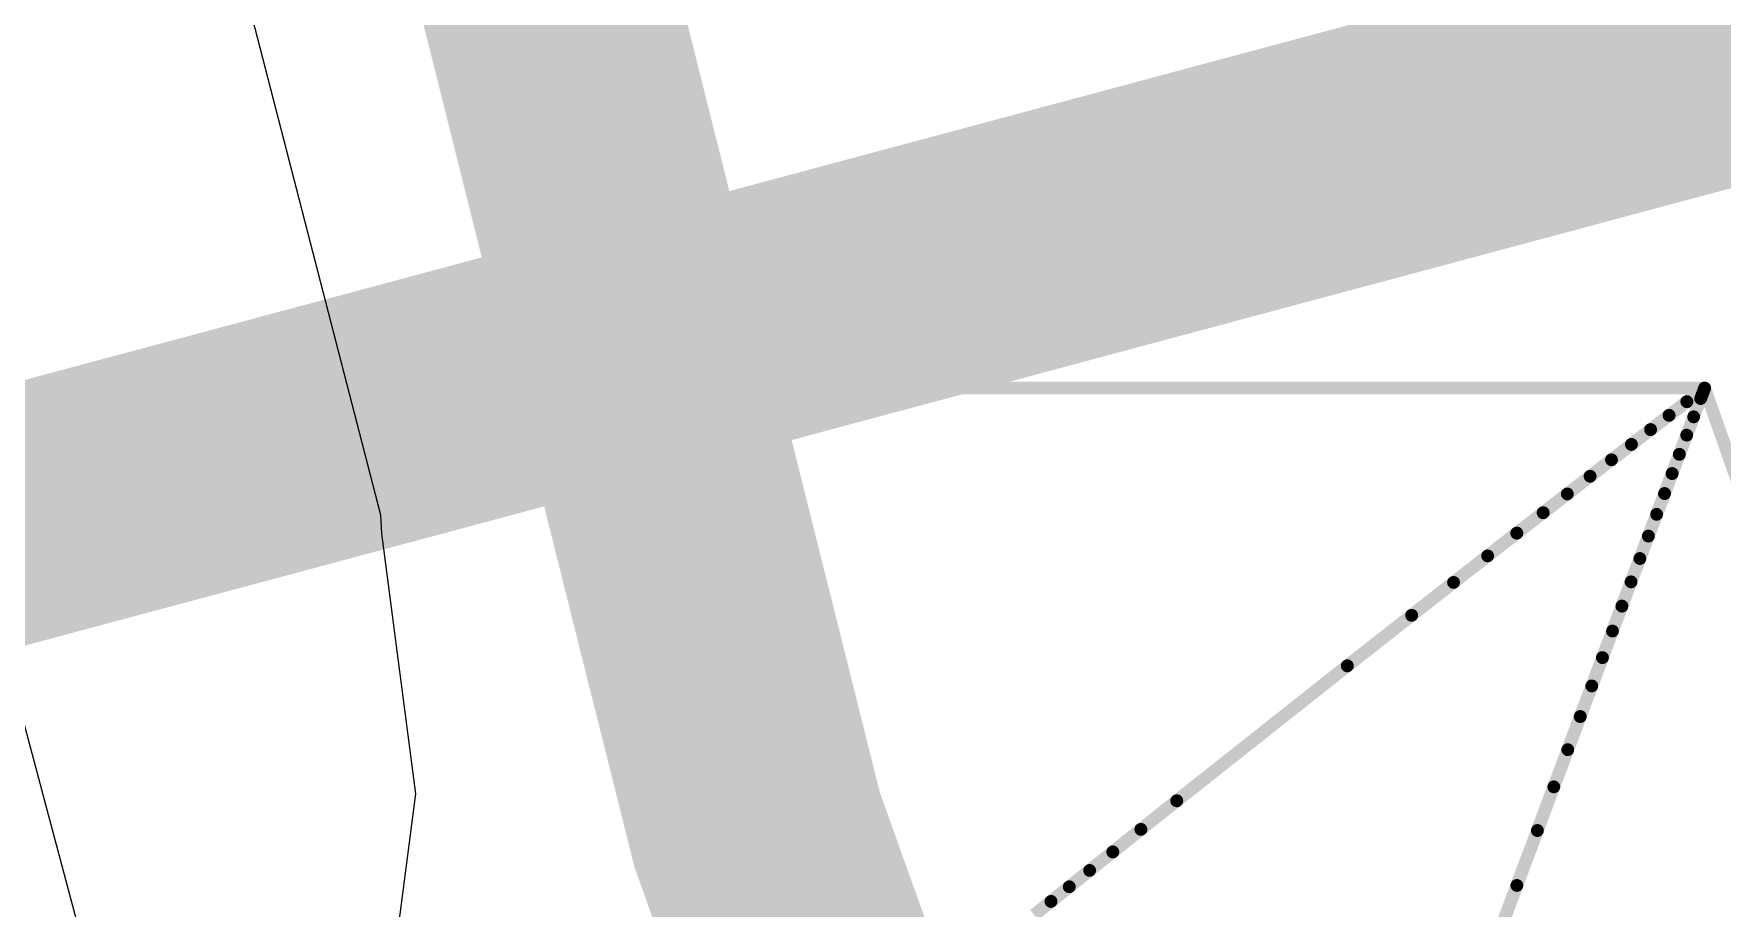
# Model space of a CAD drawing. Header units: inches. Extents: x -18 to 217, y -14 to 159.
# Drawn here: x 20.74 to 22.412, y 15.035 to 15.901 of the extents above; entities that cross this region are included whole.
import ezdxf

# ---------------------------------------------------------------- set-up
doc = ezdxf.new("R2010")
doc.units = ezdxf.units.IN
for name, color, linetype in [('Bottom Layer', 5, 'Continuous'), ('Dimension', 6, 'Continuous'), ('Fabrication', 76, 'Continuous'), ('Mechanical 4', 56, 'Continuous'), ('Top Layer', 1, 'Continuous'), ('Top Overlay', 2, 'Continuous')]:
    doc.layers.add(name, color=color, linetype=linetype)

msp = doc.modelspace()

# ---------------------------------------------------------------- linework, layer by layer
at = {"layer": 'Bottom Layer'}
for p, q in [((21.0834, 15.4241), (20.8393, 16.37)), ((21.0844, 15.4059), (21.0834, 15.4241)), ((21.1183, 15.1484), (21.0844, 15.4059)), ((21.0814, 14.8676), (21.1183, 15.1484))]:
    msp.add_line(p, q, dxfattribs=at)
at = {"layer": 'Dimension', "const_width": 0.254}
for points in [[(58.31, 19.467, 1), (13.31, 19.467, 1)], [(54.5603, 19.4669, 1), (17.0603, 19.4669, 1)]]:
    msp.add_lwpolyline(points, format="xyb", close=True, dxfattribs=at)
msp.add_lwpolyline([(11.0305, 12.8273), (59.3268, 25.7683)], dxfattribs=at)
at = {"layer": 'Fabrication', "const_width": 0.0127}
for points in [[(53.1935, 31.3327, -1.1671), (15.6751, 13.587)], [(53.1935, 31.3327, -1.1671), (15.6751, 13.587)], [(53.1935, 31.3327, -1.1671), (15.6751, 13.587)], [(53.1935, 31.3327, -1.1671), (15.6751, 13.587)], [(54.5111, 31.1383, -1.205705), (14.1774, 15.55)], [(54.5111, 31.1383, -1.205705), (14.1774, 15.55)], [(46.0676, 30.4948, -1.250986), (21.846, 14.0738)], [(46.0676, 30.4948, -1.250986), (21.846, 14.0738)], [(46.0676, 30.4948, -1.250986), (21.846, 14.0738)], [(46.0676, 30.4948, -1.250986), (21.846, 14.0738)], [(44.8304, 30.2569, -1.342703), (22.3943, 15.55)]]:
    msp.add_lwpolyline(points, format="xyb", dxfattribs=at)
for points in [[(14.1774, 15.55), (22.3943, 15.55)], [(14.1774, 15.55), (22.3943, 15.55)], [(22.3767, 15.5365), (22.3943, 15.55)], [(22.3767, 15.5365), (22.3943, 15.55)], [(22.3904, 15.5396), (22.3943, 15.55)], [(22.3904, 15.5396), (22.3943, 15.55)], [(22.3591, 15.523), (22.3767, 15.5365)], [(22.3591, 15.523), (22.3767, 15.5365)], [(22.3834, 15.5215), (22.3904, 15.5396)], [(22.3834, 15.5215), (22.3904, 15.5396)], [(22.3218, 15.4942), (22.3408, 15.5089)], [(22.3218, 15.4942), (22.3408, 15.5089)], [(22.3408, 15.5089), (22.3591, 15.523)], [(22.3408, 15.5089), (22.3591, 15.523)], [(22.3765, 15.5034), (22.3834, 15.5215)], [(22.3765, 15.5034), (22.3834, 15.5215)], [(22.3021, 15.479), (22.3218, 15.4942)], [(22.3021, 15.479), (22.3218, 15.4942)], [(22.3693, 15.4844), (22.3765, 15.5034)], [(22.3693, 15.4844), (22.3765, 15.5034)], [(22.2809, 15.4627), (22.3021, 15.479)], [(22.2809, 15.4627), (22.3021, 15.479)], [(22.3621, 15.4654), (22.3693, 15.4844)], [(22.3621, 15.4654), (22.3693, 15.4844)], [(22.2583, 15.4452), (22.2809, 15.4627)], [(22.2583, 15.4452), (22.2809, 15.4627)], [(22.3546, 15.4456), (22.3621, 15.4654)], [(22.3546, 15.4456), (22.3621, 15.4654)], [(22.2344, 15.4266), (22.2583, 15.4452)], [(22.2344, 15.4266), (22.2583, 15.4452)], [(22.3468, 15.425), (22.3546, 15.4456)], [(22.3468, 15.425), (22.3546, 15.4456)], [(22.2083, 15.4064), (22.2344, 15.4266)], [(22.2083, 15.4064), (22.2344, 15.4266)], [(22.3386, 15.4035), (22.3468, 15.425)], [(22.3386, 15.4035), (22.3468, 15.425)], [(22.1794, 15.3839), (22.2083, 15.4064)], [(22.1794, 15.3839), (22.2083, 15.4064)], [(22.3302, 15.3813), (22.3386, 15.4035)], [(22.3302, 15.3813), (22.3386, 15.4035)], [(22.1457, 15.3576), (22.1794, 15.3839)], [(22.1457, 15.3576), (22.1794, 15.3839)], [(22.3214, 15.3582), (22.3302, 15.3813)], [(22.3214, 15.3582), (22.3302, 15.3813)], [(22.3124, 15.3342), (22.3214, 15.3582)], [(22.3124, 15.3342), (22.3214, 15.3582)], [(22.1042, 15.3251), (22.1457, 15.3576)], [(22.1042, 15.3251), (22.1457, 15.3576)], [(22.0405, 15.2751), (22.1042, 15.3251)], [(22.0405, 15.2751), (22.1042, 15.3251)], [(22.303, 15.3095), (22.3124, 15.3342)], [(22.303, 15.3095), (22.3124, 15.3342)], [(22.2931, 15.2832), (22.303, 15.3095)], [(22.2931, 15.2832), (22.303, 15.3095)], [(21.8716, 15.1415), (22.0405, 15.2751)], [(21.8716, 15.1415), (22.0405, 15.2751)], [(22.2826, 15.2552), (22.2931, 15.2832)], [(22.2826, 15.2552), (22.2931, 15.2832)], [(22.2711, 15.2249), (22.2826, 15.2552)], [(22.2711, 15.2249), (22.2826, 15.2552)], [(22.2588, 15.1921), (22.2711, 15.2249)], [(22.2588, 15.1921), (22.2711, 15.2249)], [(22.2449, 15.1553), (22.2588, 15.1921)], [(22.2449, 15.1553), (22.2588, 15.1921)], [(21.8361, 15.1132), (21.8716, 15.1415)], [(21.8361, 15.1132), (21.8716, 15.1415)], [(22.2287, 15.1121), (22.2449, 15.1553)], [(22.2287, 15.1121), (22.2449, 15.1553)], [(21.8083, 15.0909), (21.8361, 15.1132)], [(21.8083, 15.0909), (21.8361, 15.1132)], [(22.2083, 15.0577), (22.2287, 15.1121)], [(22.2083, 15.0577), (22.2287, 15.1121)], [(21.7853, 15.0726), (21.8083, 15.0909)], [(21.7853, 15.0726), (21.8083, 15.0909)], [(21.7652, 15.0564), (21.7853, 15.0726)], [(21.7652, 15.0564), (21.7853, 15.0726)], [(22.15, 14.9015), (22.2083, 15.0577)], [(22.15, 14.9015), (22.2083, 15.0577)], [(21.7304, 15.0285), (21.7471, 15.0419)], [(21.7304, 15.0285), (21.7471, 15.0419)], [(21.7471, 15.0419), (21.7652, 15.0564)], [(21.7471, 15.0419), (21.7652, 15.0564)]]:
    msp.add_lwpolyline(points, dxfattribs=at)
at = {"layer": 'Fabrication', "const_width": 0.00635}
for points in [[(22.3911, 15.55, 1), (22.3975, 15.55, 1)], [(22.3911, 15.55, 1), (22.3975, 15.55, 1)], [(22.3911, 15.55, 1), (22.3975, 15.55, 1)], [(22.3911, 15.55, 1), (22.3975, 15.55, 1)], [(22.3911, 15.55, 1), (22.3975, 15.55, 1)], [(22.3911, 15.55, 1), (22.3975, 15.55, 1)], [(22.3911, 15.55, 1), (22.3975, 15.55, 1)], [(22.3735, 15.5365, 1), (22.3799, 15.5365, 1)], [(22.3735, 15.5365, 1), (22.3799, 15.5365, 1)], [(22.3735, 15.5365, 1), (22.3799, 15.5365, 1)], [(22.3735, 15.5365, 1), (22.3799, 15.5365, 1)], [(22.3872, 15.5396, 1), (22.3935, 15.5396, 1)], [(22.3872, 15.5396, 1), (22.3935, 15.5396, 1)], [(22.3872, 15.5396, 1), (22.3935, 15.5396, 1)], [(22.3872, 15.5396, 1), (22.3935, 15.5396, 1)], [(22.3376, 15.5089, 1), (22.344, 15.5089, 1)], [(22.3376, 15.5089, 1), (22.344, 15.5089, 1)], [(22.3376, 15.5089, 1), (22.344, 15.5089, 1)], [(22.3376, 15.5089, 1), (22.344, 15.5089, 1)], [(22.3559, 15.523, 1), (22.3623, 15.523, 1)], [(22.3559, 15.523, 1), (22.3623, 15.523, 1)], [(22.3559, 15.523, 1), (22.3623, 15.523, 1)], [(22.3559, 15.523, 1), (22.3623, 15.523, 1)], [(22.3803, 15.5215, 1), (22.3866, 15.5215, 1)], [(22.3803, 15.5215, 1), (22.3866, 15.5215, 1)], [(22.3803, 15.5215, 1), (22.3866, 15.5215, 1)], [(22.3803, 15.5215, 1), (22.3866, 15.5215, 1)], [(22.3186, 15.4942, 1), (22.325, 15.4942, 1)], [(22.3186, 15.4942, 1), (22.325, 15.4942, 1)], [(22.3186, 15.4942, 1), (22.325, 15.4942, 1)], [(22.3186, 15.4942, 1), (22.325, 15.4942, 1)], [(22.3734, 15.5034, 1), (22.3797, 15.5034, 1)], [(22.3734, 15.5034, 1), (22.3797, 15.5034, 1)], [(22.3734, 15.5034, 1), (22.3797, 15.5034, 1)], [(22.3734, 15.5034, 1), (22.3797, 15.5034, 1)], [(22.2989, 15.479, 1), (22.3052, 15.479, 1)], [(22.2989, 15.479, 1), (22.3052, 15.479, 1)], [(22.2989, 15.479, 1), (22.3052, 15.479, 1)], [(22.2989, 15.479, 1), (22.3052, 15.479, 1)], [(22.3661, 15.4844, 1), (22.3725, 15.4844, 1)], [(22.3661, 15.4844, 1), (22.3725, 15.4844, 1)], [(22.3661, 15.4844, 1), (22.3725, 15.4844, 1)], [(22.3661, 15.4844, 1), (22.3725, 15.4844, 1)], [(22.2777, 15.4627, 1), (22.2841, 15.4627, 1)], [(22.2777, 15.4627, 1), (22.2841, 15.4627, 1)], [(22.2777, 15.4627, 1), (22.2841, 15.4627, 1)], [(22.2777, 15.4627, 1), (22.2841, 15.4627, 1)], [(22.3589, 15.4654, 1), (22.3653, 15.4654, 1)], [(22.3589, 15.4654, 1), (22.3653, 15.4654, 1)], [(22.3589, 15.4654, 1), (22.3653, 15.4654, 1)], [(22.3589, 15.4654, 1), (22.3653, 15.4654, 1)], [(22.2552, 15.4452, 1), (22.2615, 15.4452, 1)], [(22.2552, 15.4452, 1), (22.2615, 15.4452, 1)], [(22.2552, 15.4452, 1), (22.2615, 15.4452, 1)], [(22.2552, 15.4452, 1), (22.2615, 15.4452, 1)], [(22.3514, 15.4456, 1), (22.3578, 15.4456, 1)], [(22.3514, 15.4456, 1), (22.3578, 15.4456, 1)], [(22.3514, 15.4456, 1), (22.3578, 15.4456, 1)], [(22.3514, 15.4456, 1), (22.3578, 15.4456, 1)], [(22.2312, 15.4266, 1), (22.2376, 15.4266, 1)], [(22.2312, 15.4266, 1), (22.2376, 15.4266, 1)], [(22.2312, 15.4266, 1), (22.2376, 15.4266, 1)], [(22.2312, 15.4266, 1), (22.2376, 15.4266, 1)], [(22.3436, 15.425, 1), (22.3499, 15.425, 1)], [(22.3436, 15.425, 1), (22.3499, 15.425, 1)], [(22.3436, 15.425, 1), (22.3499, 15.425, 1)], [(22.3436, 15.425, 1), (22.3499, 15.425, 1)], [(22.2051, 15.4064, 1), (22.2115, 15.4064, 1)], [(22.2051, 15.4064, 1), (22.2115, 15.4064, 1)], [(22.2051, 15.4064, 1), (22.2115, 15.4064, 1)], [(22.2051, 15.4064, 1), (22.2115, 15.4064, 1)], [(22.3354, 15.4035, 1), (22.3418, 15.4035, 1)], [(22.3354, 15.4035, 1), (22.3418, 15.4035, 1)], [(22.3354, 15.4035, 1), (22.3418, 15.4035, 1)], [(22.3354, 15.4035, 1), (22.3418, 15.4035, 1)], [(22.1763, 15.3839, 1), (22.1826, 15.3839, 1)], [(22.1763, 15.3839, 1), (22.1826, 15.3839, 1)], [(22.1763, 15.3839, 1), (22.1826, 15.3839, 1)], [(22.1763, 15.3839, 1), (22.1826, 15.3839, 1)], [(22.327, 15.3813, 1), (22.3333, 15.3813, 1)], [(22.327, 15.3813, 1), (22.3333, 15.3813, 1)], [(22.327, 15.3813, 1), (22.3333, 15.3813, 1)], [(22.327, 15.3813, 1), (22.3333, 15.3813, 1)], [(22.3183, 15.3582, 1), (22.3246, 15.3582, 1)], [(22.3183, 15.3582, 1), (22.3246, 15.3582, 1)], [(22.3183, 15.3582, 1), (22.3246, 15.3582, 1)], [(22.3183, 15.3582, 1), (22.3246, 15.3582, 1)], [(22.1425, 15.3576, 1), (22.1488, 15.3576, 1)], [(22.1425, 15.3576, 1), (22.1488, 15.3576, 1)], [(22.1425, 15.3576, 1), (22.1488, 15.3576, 1)], [(22.1425, 15.3576, 1), (22.1488, 15.3576, 1)], [(22.101, 15.3251, 1), (22.1074, 15.3251, 1)], [(22.101, 15.3251, 1), (22.1074, 15.3251, 1)], [(22.101, 15.3251, 1), (22.1074, 15.3251, 1)], [(22.101, 15.3251, 1), (22.1074, 15.3251, 1)], [(22.3092, 15.3342, 1), (22.3156, 15.3342, 1)], [(22.3092, 15.3342, 1), (22.3156, 15.3342, 1)], [(22.3092, 15.3342, 1), (22.3156, 15.3342, 1)], [(22.3092, 15.3342, 1), (22.3156, 15.3342, 1)], [(22.2999, 15.3095, 1), (22.3062, 15.3095, 1)], [(22.2999, 15.3095, 1), (22.3062, 15.3095, 1)], [(22.2999, 15.3095, 1), (22.3062, 15.3095, 1)], [(22.2999, 15.3095, 1), (22.3062, 15.3095, 1)], [(22.0373, 15.2751, 1), (22.0437, 15.2751, 1)], [(22.0373, 15.2751, 1), (22.0437, 15.2751, 1)], [(22.0373, 15.2751, 1), (22.0437, 15.2751, 1)], [(22.0373, 15.2751, 1), (22.0437, 15.2751, 1)], [(22.2899, 15.2832, 1), (22.2963, 15.2832, 1)], [(22.2899, 15.2832, 1), (22.2963, 15.2832, 1)], [(22.2899, 15.2832, 1), (22.2963, 15.2832, 1)], [(22.2899, 15.2832, 1), (22.2963, 15.2832, 1)], [(22.2794, 15.2552, 1), (22.2857, 15.2552, 1)], [(22.2794, 15.2552, 1), (22.2857, 15.2552, 1)], [(22.2794, 15.2552, 1), (22.2857, 15.2552, 1)], [(22.2794, 15.2552, 1), (22.2857, 15.2552, 1)], [(22.2679, 15.2249, 1), (22.2743, 15.2249, 1)], [(22.2679, 15.2249, 1), (22.2743, 15.2249, 1)], [(22.2679, 15.2249, 1), (22.2743, 15.2249, 1)], [(22.2679, 15.2249, 1), (22.2743, 15.2249, 1)], [(22.2556, 15.1921, 1), (22.2619, 15.1921, 1)], [(22.2556, 15.1921, 1), (22.2619, 15.1921, 1)], [(22.2556, 15.1921, 1), (22.2619, 15.1921, 1)], [(22.2556, 15.1921, 1), (22.2619, 15.1921, 1)], [(21.8684, 15.1415, 1), (21.8748, 15.1415, 1)], [(21.8684, 15.1415, 1), (21.8748, 15.1415, 1)], [(21.8684, 15.1415, 1), (21.8748, 15.1415, 1)], [(21.8684, 15.1415, 1), (21.8748, 15.1415, 1)], [(22.2418, 15.1553, 1), (22.2481, 15.1553, 1)], [(22.2418, 15.1553, 1), (22.2481, 15.1553, 1)], [(22.2418, 15.1553, 1), (22.2481, 15.1553, 1)], [(22.2418, 15.1553, 1), (22.2481, 15.1553, 1)], [(21.8329, 15.1132, 1), (21.8393, 15.1132, 1)], [(21.8329, 15.1132, 1), (21.8393, 15.1132, 1)], [(21.8329, 15.1132, 1), (21.8393, 15.1132, 1)], [(21.8329, 15.1132, 1), (21.8393, 15.1132, 1)], [(22.2255, 15.1121, 1), (22.2319, 15.1121, 1)], [(22.2255, 15.1121, 1), (22.2319, 15.1121, 1)], [(22.2255, 15.1121, 1), (22.2319, 15.1121, 1)], [(22.2255, 15.1121, 1), (22.2319, 15.1121, 1)], [(21.8051, 15.0909, 1), (21.8115, 15.0909, 1)], [(21.8051, 15.0909, 1), (21.8115, 15.0909, 1)], [(21.8051, 15.0909, 1), (21.8115, 15.0909, 1)], [(21.8051, 15.0909, 1), (21.8115, 15.0909, 1)], [(21.7822, 15.0726, 1), (21.7885, 15.0726, 1)], [(21.7822, 15.0726, 1), (21.7885, 15.0726, 1)], [(21.7822, 15.0726, 1), (21.7885, 15.0726, 1)], [(21.7822, 15.0726, 1), (21.7885, 15.0726, 1)], [(22.2052, 15.0577, 1), (22.2115, 15.0577, 1)], [(22.2052, 15.0577, 1), (22.2115, 15.0577, 1)], [(22.2052, 15.0577, 1), (22.2115, 15.0577, 1)], [(22.2052, 15.0577, 1), (22.2115, 15.0577, 1)], [(21.7439, 15.0419, 1), (21.7503, 15.0419, 1)], [(21.7439, 15.0419, 1), (21.7503, 15.0419, 1)], [(21.7439, 15.0419, 1), (21.7503, 15.0419, 1)], [(21.7439, 15.0419, 1), (21.7503, 15.0419, 1)], [(21.762, 15.0564, 1), (21.7683, 15.0564, 1)], [(21.762, 15.0564, 1), (21.7683, 15.0564, 1)], [(21.762, 15.0564, 1), (21.7683, 15.0564, 1)], [(21.762, 15.0564, 1), (21.7683, 15.0564, 1)]]:
    msp.add_lwpolyline(points, format="xyb", close=True, dxfattribs=at)
at = {"layer": 'Mechanical 4', "const_width": 0.0127}
for points in [[(50.811, 19.55, 1), (20.811, 19.55, 1)], [(50.811, 19.55, 1), (20.811, 19.55, 1)], [(50.811, 19.55, 1), (20.811, 19.55, 1)], [(50.811, 19.55, 1), (20.811, 19.55, 1)], [(50.8248, 19.5385, 1), (20.8248, 19.5385, 1)], [(50.8248, 19.5385, 1), (20.8248, 19.5385, 1)], [(50.8248, 19.5385, 1), (20.8248, 19.5385, 1)], [(50.8248, 19.5385, 1), (20.8248, 19.5385, 1)]]:
    msp.add_lwpolyline(points, format="xyb", close=True, dxfattribs=at)
at = {"layer": 'Top Layer'}
msp.add_line((21.1846, 13.5223), (20.2774, 16.9082), dxfattribs=at)
at = {"layer": 'Top Overlay', "const_width": 0.254}
msp.add_lwpolyline([(50.8104, 19.4669, 1), (20.8103, 19.4669, 1)], format="xyb", close=True, dxfattribs=at)

doc.saveas('drawing.dxf')
